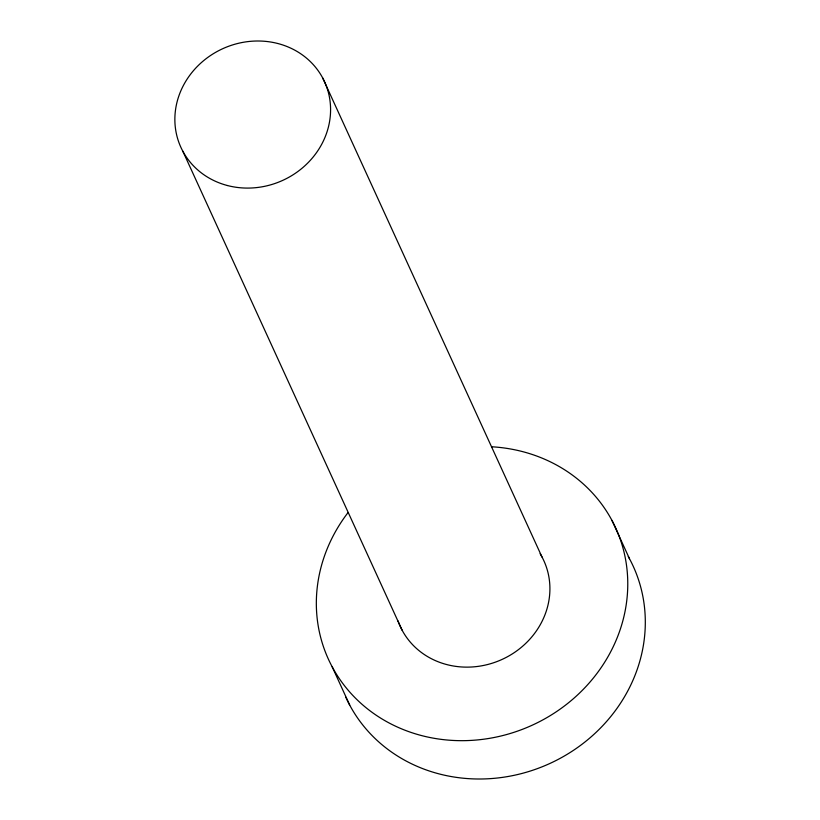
<?xml version="1.0" encoding="UTF-8"?>
<svg xmlns="http://www.w3.org/2000/svg" width="820" height="820" viewBox="0 0 820 820"><rect width="100%" height="100%" fill="white"/><g stroke="black" fill="none" stroke-linecap="round" stroke-linejoin="round"><path stroke-width="1.23" d="M611.935 520.382L629.483 558.707M322.67 77.941L541.989 556.985M182.788 151.147L402.107 630.191M332.172 666.793L349.72 705.118M628.274 556.514A157.922 144.709 -24.6 0 1 554.945 761.052A157.922 144.709 -24.6 0 1 345.814 697.236M491.58 446.767A157.922 144.709 -24.6 0 1 620.801 627.72A157.922 144.709 -24.6 0 1 400.867 728.56A157.922 144.709 -24.6 0 1 348.029 512.582M540.124 553.715A78.966 72.355 -24.6 0 1 503.162 658.921A78.966 72.355 -24.6 0 1 398.028 620.955M227.458 185.535A78.966 72.355 -24.6 0 0 329.138 95.694A78.966 72.355 -24.6 0 0 201.587 62.402A78.966 72.355 -24.6 0 0 227.458 185.535"/></g></svg>
